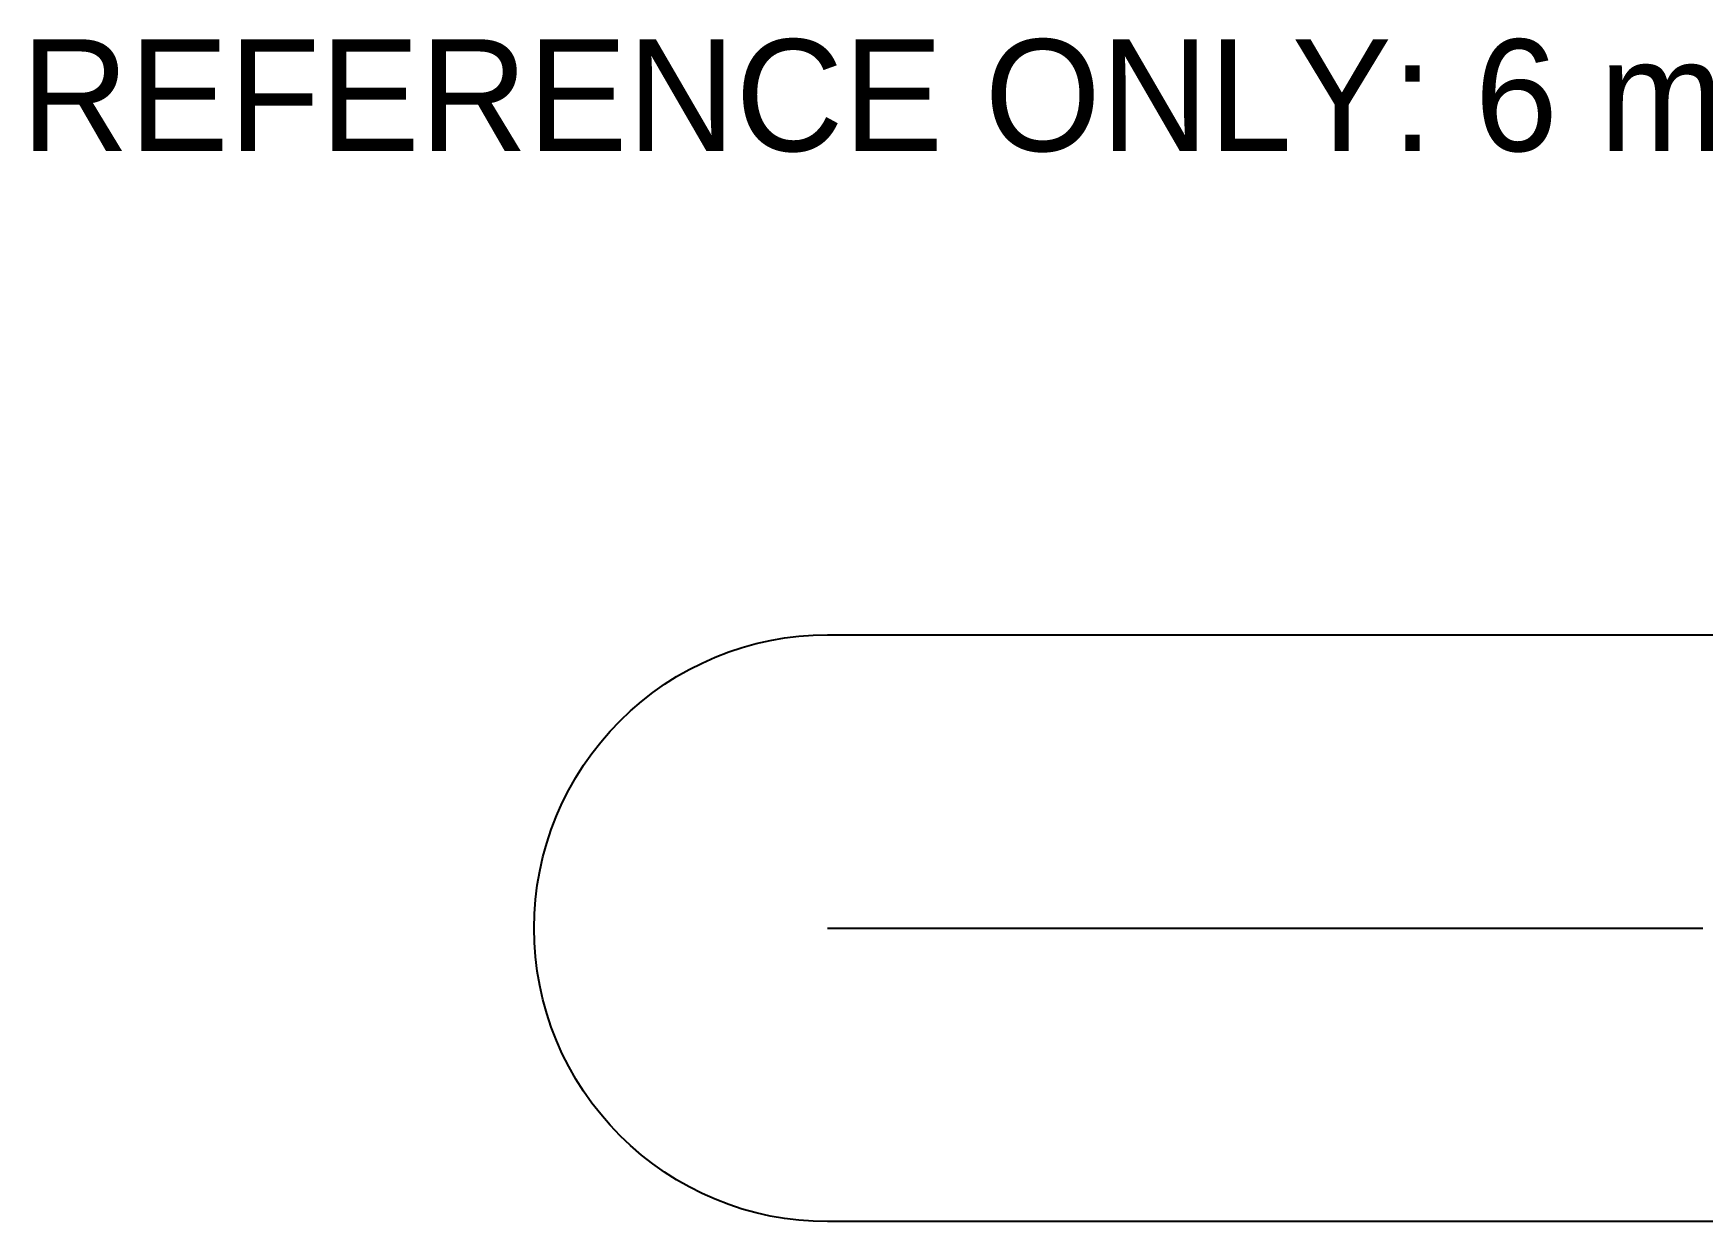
# Model space of a CAD drawing. Header units: millimetres. Extents: x 28.1 to 99.8, y 11.2 to 35.3.
# Drawn here: x 28.13 to 46.05, y 22.51 to 35.26 of the extents above; entities that cross this region are included whole.
import ezdxf

# ---------------------------------------------------------------- set-up
doc = ezdxf.new("R2010")
doc.units = ezdxf.units.MM

msp = doc.modelspace()

# ---------------------------------------------------------------- linework, layer by layer
at = {"layer": 'NOMINAL_SLOT_REFERENCE'}
msp.add_lwpolyline([(71.662, 22.507), (36.662, 22.507), (36.657, 22.507), (36.502, 22.511), (36.348, 22.522), (36.195, 22.541), (36.042, 22.567), (35.891, 22.601), (35.742, 22.642), (35.596, 22.691), (35.451, 22.747), (35.31, 22.809), (35.172, 22.879), (35.037, 22.955), (34.907, 23.038), (34.78, 23.127), (34.659, 23.222), (34.541, 23.323), (34.429, 23.429), (34.323, 23.541), (34.222, 23.659), (34.127, 23.78), (34.038, 23.907), (33.955, 24.037), (33.879, 24.172), (33.809, 24.31), (33.747, 24.451), (33.691, 24.596), (33.642, 24.742), (33.601, 24.891), (33.567, 25.042), (33.541, 25.195), (33.522, 25.348), (33.511, 25.502), (33.507, 25.657), (33.511, 25.811), (33.522, 25.966), (33.541, 26.119), (33.567, 26.271), (33.601, 26.422), (33.642, 26.571), (33.691, 26.718), (33.747, 26.862), (33.809, 27.004), (33.879, 27.142), (33.955, 27.276), (34.038, 27.407), (34.127, 27.533), (34.222, 27.655), (34.323, 27.772), (34.429, 27.884), (34.541, 27.991), (34.659, 28.092), (34.78, 28.187), (34.907, 28.276), (35.037, 28.359), (35.172, 28.435), (35.31, 28.504), (35.451, 28.567), (35.596, 28.623), (35.742, 28.671), (35.891, 28.712), (36.042, 28.746), (36.195, 28.773), (36.348, 28.792), (36.502, 28.803), (36.657, 28.807), (71.657, 28.807)], dxfattribs=at)
at = {"layer": 'PITCH_REFERENCE'}
msp.add_lwpolyline([(36.657, 25.657), (36.662, 25.657), (36.667, 25.657), (36.672, 25.657), (36.677, 25.657), (36.682, 25.657), (36.687, 25.657), (36.692, 25.657), (36.697, 25.657), (36.702, 25.657), (36.707, 25.657), (36.712, 25.657), (36.717, 25.657), (36.722, 25.657), (36.727, 25.657), (36.732, 25.657), (36.737, 25.657), (36.742, 25.657), (36.747, 25.657), (36.752, 25.657), (36.757, 25.657), (36.762, 25.657), (36.767, 25.657), (36.772, 25.657), (36.777, 25.657), (36.782, 25.657), (36.787, 25.657), (36.792, 25.657), (36.797, 25.657), (36.802, 25.657), (36.807, 25.657), (36.812, 25.657), (36.817, 25.657), (36.822, 25.657), (36.827, 25.657), (36.832, 25.657), (36.837, 25.657), (36.842, 25.657), (36.847, 25.657), (36.852, 25.657), (36.857, 25.657), (36.862, 25.657), (36.867, 25.657), (36.872, 25.657), (36.877, 25.657), (36.882, 25.657), (36.887, 25.657), (36.892, 25.657), (36.897, 25.657), (36.902, 25.657), (36.907, 25.657), (36.912, 25.657), (36.917, 25.657), (36.922, 25.657), (36.927, 25.657), (36.932, 25.657), (36.937, 25.657), (36.942, 25.657), (36.947, 25.657), (36.952, 25.657), (36.957, 25.657), (36.962, 25.657), (36.967, 25.657), (36.972, 25.657), (36.977, 25.657), (36.982, 25.657), (36.987, 25.657), (36.992, 25.657), (36.997, 25.657), (37.002, 25.657), (37.007, 25.657), (37.012, 25.657), (37.017, 25.657), (37.022, 25.657), (37.027, 25.657), (37.032, 25.657), (37.037, 25.657), (37.042, 25.657), (37.047, 25.657), (37.052, 25.657), (37.057, 25.657), (37.062, 25.657), (37.067, 25.657), (37.072, 25.657), (37.077, 25.657), (37.082, 25.657), (37.087, 25.657), (37.092, 25.657), (37.097, 25.657), (37.102, 25.657), (37.107, 25.657), (37.112, 25.657), (37.117, 25.657), (37.122, 25.657), (37.127, 25.657), (37.132, 25.657), (37.137, 25.657), (37.142, 25.657), (37.147, 25.657), (37.152, 25.657), (37.157, 25.657), (37.162, 25.657), (37.167, 25.657), (37.172, 25.657), (37.177, 25.657), (37.182, 25.657), (37.187, 25.657), (37.192, 25.657), (37.197, 25.657), (37.202, 25.657), (37.207, 25.657), (37.212, 25.657), (37.217, 25.657), (37.222, 25.657), (37.227, 25.657), (37.232, 25.657), (37.237, 25.657), (37.242, 25.657), (37.247, 25.657), (37.252, 25.657), (37.257, 25.657), (37.262, 25.657), (37.267, 25.657), (37.272, 25.657), (37.277, 25.657), (37.282, 25.657), (37.287, 25.657), (37.292, 25.657), (37.297, 25.657), (37.302, 25.657), (37.307, 25.657), (37.312, 25.657), (37.317, 25.657), (37.322, 25.657), (37.327, 25.657), (37.332, 25.657), (37.337, 25.657), (37.342, 25.657), (37.347, 25.657), (37.352, 25.657), (37.357, 25.657), (37.362, 25.657), (37.367, 25.657), (37.372, 25.657), (37.377, 25.657), (37.382, 25.657), (37.387, 25.657), (37.392, 25.657), (37.397, 25.657), (37.402, 25.657), (37.407, 25.657), (37.412, 25.657), (37.417, 25.657), (37.422, 25.657), (37.427, 25.657), (37.432, 25.657), (37.437, 25.657), (37.442, 25.657), (37.447, 25.657), (37.452, 25.657), (37.457, 25.657), (37.462, 25.657), (37.467, 25.657), (37.472, 25.657), (37.477, 25.657), (37.482, 25.657), (37.487, 25.657), (37.492, 25.657), (37.497, 25.657), (37.502, 25.657), (37.507, 25.657), (37.512, 25.657), (37.517, 25.657), (37.522, 25.657), (37.527, 25.657), (37.532, 25.657), (37.537, 25.657), (37.542, 25.657), (37.547, 25.657), (37.552, 25.657), (37.557, 25.657), (37.562, 25.657), (37.567, 25.657), (37.572, 25.657), (37.577, 25.657), (37.582, 25.657), (37.587, 25.657), (37.592, 25.657), (37.597, 25.657), (37.602, 25.657), (37.607, 25.657), (37.612, 25.657), (37.617, 25.657), (37.622, 25.657), (37.627, 25.657), (37.632, 25.657), (37.637, 25.657), (37.642, 25.657), (37.647, 25.657), (37.652, 25.657), (37.657, 25.657), (37.662, 25.657), (37.667, 25.657), (37.672, 25.657), (37.677, 25.657), (37.682, 25.657), (37.687, 25.657), (37.692, 25.657), (37.697, 25.657), (37.702, 25.657), (37.707, 25.657), (37.712, 25.657), (37.717, 25.657), (37.722, 25.657), (37.727, 25.657), (37.732, 25.657), (37.737, 25.657), (37.742, 25.657), (37.747, 25.657), (37.752, 25.657), (37.757, 25.657), (37.762, 25.657), (37.767, 25.657), (37.772, 25.657), (37.777, 25.657), (37.782, 25.657), (37.787, 25.657), (37.792, 25.657), (37.797, 25.657), (37.802, 25.657), (37.807, 25.657), (37.812, 25.657), (37.817, 25.657), (37.822, 25.657), (37.827, 25.657), (37.832, 25.657), (37.837, 25.657), (37.842, 25.657), (37.847, 25.657), (37.852, 25.657), (37.857, 25.657), (37.862, 25.657), (37.867, 25.657), (37.872, 25.657), (37.877, 25.657), (37.882, 25.657), (37.887, 25.657), (37.892, 25.657), (37.897, 25.657), (37.902, 25.657), (37.907, 25.657), (37.912, 25.657), (37.917, 25.657), (37.922, 25.657), (37.927, 25.657), (37.932, 25.657), (37.937, 25.657), (37.942, 25.657), (37.947, 25.657), (37.952, 25.657), (37.957, 25.657), (37.962, 25.657), (37.967, 25.657), (37.972, 25.657), (37.977, 25.657), (37.982, 25.657), (37.987, 25.657), (37.992, 25.657), (37.997, 25.657), (38.002, 25.657), (38.007, 25.657), (38.012, 25.657), (38.017, 25.657), (38.022, 25.657), (38.027, 25.657), (38.032, 25.657), (38.037, 25.657), (38.042, 25.657), (38.047, 25.657), (38.052, 25.657), (38.057, 25.657), (38.062, 25.657), (38.067, 25.657), (38.072, 25.657), (38.077, 25.657), (38.082, 25.657), (38.087, 25.657), (38.092, 25.657), (38.097, 25.657), (38.102, 25.657), (38.107, 25.657), (38.112, 25.657), (38.117, 25.657), (38.122, 25.657), (38.127, 25.657), (38.132, 25.657), (38.137, 25.657), (38.142, 25.657), (38.147, 25.657), (38.152, 25.657), (38.157, 25.657), (38.162, 25.657), (38.167, 25.657), (38.172, 25.657), (38.177, 25.657), (38.182, 25.657), (38.187, 25.657), (38.192, 25.657), (38.197, 25.657), (38.202, 25.657), (38.207, 25.657), (38.212, 25.657), (38.217, 25.657), (38.222, 25.657), (38.227, 25.657), (38.232, 25.657), (38.237, 25.657), (38.242, 25.657), (38.247, 25.657), (38.252, 25.657), (38.257, 25.657), (38.262, 25.657), (38.267, 25.657), (38.272, 25.657), (38.277, 25.657), (38.282, 25.657), (38.287, 25.657), (38.292, 25.657), (38.297, 25.657), (38.302, 25.657), (38.307, 25.657), (38.312, 25.657), (38.317, 25.657), (38.322, 25.657), (38.327, 25.657), (38.332, 25.657), (38.337, 25.657), (38.342, 25.657), (38.347, 25.657), (38.352, 25.657), (38.357, 25.657), (38.362, 25.657), (38.367, 25.657), (38.372, 25.657), (38.377, 25.657), (38.382, 25.657), (38.387, 25.657), (38.392, 25.657), (38.397, 25.657), (38.402, 25.657), (38.407, 25.657), (38.412, 25.657), (38.417, 25.657), (38.422, 25.657), (38.427, 25.657), (38.432, 25.657), (38.437, 25.657), (38.442, 25.657), (38.447, 25.657), (38.452, 25.657), (38.457, 25.657), (38.462, 25.657), (38.467, 25.657), (38.472, 25.657), (38.477, 25.657), (38.482, 25.657), (38.487, 25.657), (38.492, 25.657), (38.497, 25.657), (38.502, 25.657), (38.507, 25.657), (38.512, 25.657), (38.517, 25.657), (38.522, 25.657), (38.527, 25.657), (38.532, 25.657), (38.537, 25.657), (38.542, 25.657), (38.547, 25.657), (38.552, 25.657), (38.557, 25.657), (38.562, 25.657), (38.567, 25.657), (38.572, 25.657), (38.577, 25.657), (38.582, 25.657), (38.587, 25.657), (38.592, 25.657), (38.597, 25.657), (38.602, 25.657), (38.607, 25.657), (38.612, 25.657), (38.617, 25.657), (38.622, 25.657), (38.627, 25.657), (38.632, 25.657), (38.637, 25.657), (38.642, 25.657), (38.647, 25.657), (38.652, 25.657), (38.657, 25.657), (38.662, 25.657), (38.667, 25.657), (38.672, 25.657), (38.677, 25.657), (38.682, 25.657), (38.687, 25.657), (38.692, 25.657), (38.697, 25.657), (38.702, 25.657), (38.707, 25.657), (38.712, 25.657), (38.717, 25.657), (38.722, 25.657), (38.727, 25.657), (38.732, 25.657), (38.737, 25.657), (38.742, 25.657), (38.747, 25.657), (38.752, 25.657), (38.757, 25.657), (38.762, 25.657), (38.767, 25.657), (38.772, 25.657), (38.777, 25.657), (38.782, 25.657), (38.787, 25.657), (38.792, 25.657), (38.797, 25.657), (38.802, 25.657), (38.807, 25.657), (38.812, 25.657), (38.817, 25.657), (38.822, 25.657), (38.827, 25.657), (38.832, 25.657), (38.837, 25.657), (38.842, 25.657), (38.847, 25.657), (38.852, 25.657), (38.857, 25.657), (38.862, 25.657), (38.867, 25.657), (38.872, 25.657), (38.877, 25.657), (38.882, 25.657), (38.887, 25.657), (38.892, 25.657), (38.897, 25.657), (38.902, 25.657), (38.907, 25.657), (38.912, 25.657), (38.917, 25.657), (38.922, 25.657), (38.927, 25.657), (38.932, 25.657), (38.937, 25.657), (38.942, 25.657), (38.947, 25.657), (38.952, 25.657), (38.957, 25.657), (38.962, 25.657), (38.967, 25.657), (38.972, 25.657), (38.977, 25.657), (38.982, 25.657), (38.987, 25.657), (38.992, 25.657), (38.997, 25.657), (39.002, 25.657), (39.007, 25.657), (39.012, 25.657), (39.017, 25.657), (39.022, 25.657), (39.027, 25.657), (39.032, 25.657), (39.037, 25.657), (39.042, 25.657), (39.047, 25.657), (39.052, 25.657), (39.057, 25.657), (39.062, 25.657), (39.067, 25.657), (39.072, 25.657), (39.077, 25.657), (39.082, 25.657), (39.087, 25.657), (39.092, 25.657), (39.097, 25.657), (39.102, 25.657), (39.107, 25.657), (39.112, 25.657), (39.117, 25.657), (39.122, 25.657), (39.127, 25.657), (39.132, 25.657), (39.137, 25.657), (39.142, 25.657), (39.147, 25.657), (39.152, 25.657), (39.157, 25.657), (39.162, 25.657), (39.167, 25.657), (39.172, 25.657), (39.177, 25.657), (39.182, 25.657), (39.187, 25.657), (39.192, 25.657), (39.197, 25.657), (39.202, 25.657), (39.207, 25.657), (39.212, 25.657), (39.217, 25.657), (39.222, 25.657), (39.227, 25.657), (39.232, 25.657), (39.237, 25.657), (39.242, 25.657), (39.247, 25.657), (39.252, 25.657), (39.257, 25.657), (39.262, 25.657), (39.267, 25.657), (39.272, 25.657), (39.277, 25.657), (39.282, 25.657), (39.287, 25.657), (39.292, 25.657), (39.297, 25.657), (39.302, 25.657), (39.307, 25.657), (39.312, 25.657), (39.317, 25.657), (39.322, 25.657), (39.327, 25.657), (39.332, 25.657), (39.337, 25.657), (39.342, 25.657), (39.347, 25.657), (39.352, 25.657), (39.357, 25.657), (39.362, 25.657), (39.367, 25.657), (39.372, 25.657), (39.377, 25.657), (39.382, 25.657), (39.387, 25.657), (39.392, 25.657), (39.397, 25.657), (39.402, 25.657), (39.407, 25.657), (39.412, 25.657), (39.417, 25.657), (39.422, 25.657), (39.427, 25.657), (39.432, 25.657), (39.437, 25.657), (39.442, 25.657), (39.447, 25.657), (39.452, 25.657), (39.457, 25.657), (39.462, 25.657), (39.467, 25.657), (39.472, 25.657), (39.477, 25.657), (39.482, 25.657), (39.487, 25.657), (39.492, 25.657), (39.497, 25.657), (39.502, 25.657), (39.507, 25.657), (39.512, 25.657), (39.517, 25.657), (39.522, 25.657), (39.527, 25.657), (39.532, 25.657), (39.537, 25.657), (39.542, 25.657), (39.547, 25.657), (39.552, 25.657), (39.557, 25.657), (39.562, 25.657), (39.567, 25.657), (39.572, 25.657), (39.577, 25.657), (39.582, 25.657), (39.587, 25.657), (39.592, 25.657), (39.597, 25.657), (39.602, 25.657), (39.607, 25.657), (39.612, 25.657), (39.617, 25.657), (39.622, 25.657), (39.627, 25.657), (39.632, 25.657), (39.637, 25.657), (39.642, 25.657), (39.647, 25.657), (39.652, 25.657), (39.657, 25.657), (39.662, 25.657), (39.667, 25.657), (39.672, 25.657), (39.677, 25.657), (39.682, 25.657), (39.687, 25.657), (39.692, 25.657), (39.697, 25.657), (39.702, 25.657), (39.707, 25.657), (39.712, 25.657), (39.717, 25.657), (39.722, 25.657), (39.727, 25.657), (39.732, 25.657), (39.737, 25.657), (39.742, 25.657), (39.747, 25.657), (39.752, 25.657), (39.757, 25.657), (39.762, 25.657), (39.767, 25.657), (39.772, 25.657), (39.777, 25.657), (39.782, 25.657), (39.787, 25.657), (39.792, 25.657), (39.797, 25.657), (39.802, 25.657), (39.807, 25.657), (39.812, 25.657), (39.817, 25.657), (39.822, 25.657), (39.827, 25.657), (39.832, 25.657), (39.837, 25.657), (39.842, 25.657), (39.847, 25.657), (39.852, 25.657), (39.857, 25.657), (39.862, 25.657), (39.867, 25.657), (39.872, 25.657), (39.877, 25.657), (39.882, 25.657), (39.887, 25.657), (39.892, 25.657), (39.897, 25.657), (39.902, 25.657), (39.907, 25.657), (39.912, 25.657), (39.917, 25.657), (39.922, 25.657), (39.927, 25.657), (39.932, 25.657), (39.937, 25.657), (39.942, 25.657), (39.947, 25.657), (39.952, 25.657), (39.957, 25.657), (39.962, 25.657), (39.967, 25.657), (39.972, 25.657), (39.977, 25.657), (39.982, 25.657), (39.987, 25.657), (39.992, 25.657), (39.997, 25.657), (40.002, 25.657), (40.007, 25.657), (40.012, 25.657), (40.017, 25.657), (40.022, 25.657), (40.027, 25.657), (40.032, 25.657), (40.037, 25.657), (40.042, 25.657), (40.047, 25.657), (40.052, 25.657), (40.057, 25.657), (40.062, 25.657), (40.067, 25.657), (40.072, 25.657), (40.077, 25.657), (40.082, 25.657), (40.087, 25.657), (40.092, 25.657), (40.097, 25.657), (40.102, 25.657), (40.107, 25.657), (40.112, 25.657), (40.117, 25.657), (40.122, 25.657), (40.127, 25.657), (40.132, 25.657), (40.137, 25.657), (40.142, 25.657), (40.147, 25.657), (40.152, 25.657), (40.157, 25.657), (40.162, 25.657), (40.167, 25.657), (40.172, 25.657), (40.177, 25.657), (40.182, 25.657), (40.187, 25.657), (40.192, 25.657), (40.197, 25.657), (40.202, 25.657), (40.207, 25.657), (40.212, 25.657), (40.217, 25.657), (40.222, 25.657), (40.227, 25.657), (40.232, 25.657), (40.237, 25.657), (40.242, 25.657), (40.247, 25.657), (40.252, 25.657), (40.257, 25.657), (40.262, 25.657), (40.267, 25.657), (40.272, 25.657), (40.277, 25.657), (40.282, 25.657), (40.287, 25.657), (40.292, 25.657), (40.297, 25.657), (40.302, 25.657), (40.307, 25.657), (40.312, 25.657), (40.317, 25.657), (40.322, 25.657), (40.327, 25.657), (40.332, 25.657), (40.337, 25.657), (40.342, 25.657), (40.347, 25.657), (40.352, 25.657), (40.357, 25.657), (40.362, 25.657), (40.367, 25.657), (40.372, 25.657), (40.377, 25.657), (40.382, 25.657), (40.387, 25.657), (40.392, 25.657), (40.397, 25.657), (40.402, 25.657), (40.407, 25.657), (40.412, 25.657), (40.417, 25.657), (40.422, 25.657), (40.427, 25.657), (40.432, 25.657), (40.437, 25.657), (40.442, 25.657), (40.447, 25.657), (40.452, 25.657), (40.457, 25.657), (40.462, 25.657), (40.467, 25.657), (40.472, 25.657), (40.477, 25.657), (40.482, 25.657), (40.487, 25.657), (40.492, 25.657), (40.497, 25.657), (40.502, 25.657), (40.507, 25.657), (40.512, 25.657), (40.517, 25.657), (40.522, 25.657), (40.527, 25.657), (40.532, 25.657), (40.537, 25.657), (40.542, 25.657), (40.547, 25.657), (40.552, 25.657), (40.557, 25.657), (40.562, 25.657), (40.567, 25.657), (40.572, 25.657), (40.577, 25.657), (40.582, 25.657), (40.587, 25.657), (40.592, 25.657), (40.597, 25.657), (40.602, 25.657), (40.607, 25.657), (40.612, 25.657), (40.617, 25.657), (40.622, 25.657), (40.627, 25.657), (40.632, 25.657), (40.637, 25.657), (40.642, 25.657), (40.647, 25.657), (40.652, 25.657), (40.657, 25.657), (40.662, 25.657), (40.667, 25.657), (40.672, 25.657), (40.677, 25.657), (40.682, 25.657), (40.687, 25.657), (40.692, 25.657), (40.697, 25.657), (40.702, 25.657), (40.707, 25.657), (40.712, 25.657), (40.717, 25.657), (40.722, 25.657), (40.727, 25.657), (40.732, 25.657), (40.737, 25.657), (40.742, 25.657), (40.747, 25.657), (40.752, 25.657), (40.757, 25.657), (40.762, 25.657), (40.767, 25.657), (40.772, 25.657), (40.777, 25.657), (40.782, 25.657), (40.787, 25.657), (40.792, 25.657), (40.797, 25.657), (40.802, 25.657), (40.807, 25.657), (40.812, 25.657), (40.817, 25.657), (40.822, 25.657), (40.827, 25.657), (40.832, 25.657), (40.837, 25.657), (40.842, 25.657), (40.847, 25.657), (40.852, 25.657), (40.857, 25.657), (40.862, 25.657), (40.867, 25.657), (40.872, 25.657), (40.877, 25.657), (40.882, 25.657), (40.887, 25.657), (40.892, 25.657), (40.897, 25.657), (40.902, 25.657), (40.907, 25.657), (40.912, 25.657), (40.917, 25.657), (40.922, 25.657), (40.927, 25.657), (40.932, 25.657), (40.937, 25.657), (40.942, 25.657), (40.947, 25.657), (40.952, 25.657), (40.957, 25.657), (40.962, 25.657), (40.967, 25.657), (40.972, 25.657), (40.977, 25.657), (40.982, 25.657), (40.987, 25.657), (40.992, 25.657), (40.997, 25.657), (41.002, 25.657), (41.007, 25.657), (41.012, 25.657), (41.017, 25.657), (41.022, 25.657), (41.027, 25.657), (41.032, 25.657), (41.037, 25.657), (41.042, 25.657), (41.047, 25.657), (41.052, 25.657), (41.057, 25.657), (41.062, 25.657), (41.067, 25.657), (41.072, 25.657), (41.077, 25.657), (41.082, 25.657), (41.087, 25.657), (41.092, 25.657), (41.097, 25.657), (41.102, 25.657), (41.107, 25.657), (41.112, 25.657), (41.117, 25.657), (41.122, 25.657), (41.127, 25.657), (41.132, 25.657), (41.137, 25.657), (41.142, 25.657), (41.147, 25.657), (41.152, 25.657), (41.157, 25.657), (41.162, 25.657), (41.167, 25.657), (41.172, 25.657), (41.177, 25.657), (41.182, 25.657), (41.187, 25.657), (41.192, 25.657), (41.197, 25.657), (41.202, 25.657), (41.207, 25.657), (41.212, 25.657), (41.217, 25.657), (41.222, 25.657), (41.227, 25.657), (41.232, 25.657), (41.237, 25.657), (41.242, 25.657), (41.247, 25.657), (41.252, 25.657), (41.257, 25.657), (41.262, 25.657), (41.267, 25.657), (41.272, 25.657), (41.277, 25.657), (41.282, 25.657), (41.287, 25.657), (41.292, 25.657), (41.297, 25.657), (41.302, 25.657), (41.307, 25.657), (41.312, 25.657), (41.317, 25.657), (41.322, 25.657), (41.327, 25.657), (41.332, 25.657), (41.337, 25.657), (41.342, 25.657), (41.347, 25.657), (41.352, 25.657), (41.357, 25.657), (41.362, 25.657), (41.367, 25.657), (41.372, 25.657), (41.377, 25.657), (41.382, 25.657), (41.387, 25.657), (41.392, 25.657), (41.397, 25.657), (41.402, 25.657), (41.407, 25.657), (41.412, 25.657), (41.417, 25.657), (41.422, 25.657), (41.427, 25.657), (41.432, 25.657), (41.437, 25.657), (41.442, 25.657), (41.447, 25.657), (41.452, 25.657), (41.457, 25.657), (41.462, 25.657), (41.467, 25.657), (41.472, 25.657), (41.477, 25.657), (41.482, 25.657), (41.487, 25.657), (41.492, 25.657), (41.497, 25.657), (41.502, 25.657), (41.507, 25.657), (41.512, 25.657), (41.517, 25.657), (41.522, 25.657), (41.527, 25.657), (41.532, 25.657), (41.537, 25.657), (41.542, 25.657), (41.547, 25.657), (41.552, 25.657), (41.557, 25.657), (41.562, 25.657), (41.567, 25.657), (41.572, 25.657), (41.577, 25.657), (41.582, 25.657), (41.587, 25.657), (41.592, 25.657), (41.597, 25.657), (41.602, 25.657), (41.607, 25.657), (41.612, 25.657), (41.617, 25.657), (41.622, 25.657), (41.627, 25.657), (41.632, 25.657), (41.637, 25.657), (41.642, 25.657), (41.647, 25.657), (41.652, 25.657), (41.657, 25.657), (41.662, 25.657), (41.667, 25.657), (41.672, 25.657), (41.677, 25.657), (41.682, 25.657), (41.687, 25.657), (41.692, 25.657), (41.697, 25.657), (41.702, 25.657), (41.707, 25.657), (41.712, 25.657), (41.717, 25.657), (41.722, 25.657), (41.727, 25.657), (41.732, 25.657), (41.737, 25.657), (41.742, 25.657), (41.747, 25.657), (41.752, 25.657), (41.757, 25.657), (41.762, 25.657), (41.767, 25.657), (41.772, 25.657), (41.777, 25.657), (41.782, 25.657), (41.787, 25.657), (41.792, 25.657), (41.797, 25.657), (41.802, 25.657), (41.807, 25.657), (41.812, 25.657), (41.817, 25.657), (41.822, 25.657), (41.827, 25.657), (41.832, 25.657), (41.837, 25.657), (41.842, 25.657), (41.847, 25.657), (41.852, 25.657), (41.857, 25.657), (41.862, 25.657), (41.867, 25.657), (41.872, 25.657), (41.877, 25.657), (41.882, 25.657), (41.887, 25.657), (41.892, 25.657), (41.897, 25.657), (41.902, 25.657), (41.907, 25.657), (41.912, 25.657), (41.917, 25.657), (41.922, 25.657), (41.927, 25.657), (41.932, 25.657), (41.937, 25.657), (41.942, 25.657), (41.947, 25.657), (41.952, 25.657), (41.957, 25.657), (41.962, 25.657), (41.967, 25.657), (41.972, 25.657), (41.977, 25.657), (41.982, 25.657), (41.987, 25.657), (41.992, 25.657), (41.997, 25.657), (42.002, 25.657), (42.007, 25.657), (42.012, 25.657), (42.017, 25.657), (42.022, 25.657), (42.027, 25.657), (42.032, 25.657), (42.037, 25.657), (42.042, 25.657), (42.047, 25.657), (42.052, 25.657), (42.057, 25.657), (42.062, 25.657), (42.067, 25.657), (42.072, 25.657), (42.077, 25.657), (42.082, 25.657), (42.087, 25.657), (42.092, 25.657), (42.097, 25.657), (42.102, 25.657), (42.107, 25.657), (42.112, 25.657), (42.117, 25.657), (42.122, 25.657), (42.127, 25.657), (42.132, 25.657), (42.137, 25.657), (42.142, 25.657), (42.147, 25.657), (42.152, 25.657), (42.157, 25.657), (42.162, 25.657), (42.167, 25.657), (42.172, 25.657), (42.177, 25.657), (42.182, 25.657), (42.187, 25.657), (42.192, 25.657), (42.197, 25.657), (42.202, 25.657), (42.207, 25.657), (42.212, 25.657), (42.217, 25.657), (42.222, 25.657), (42.227, 25.657), (42.232, 25.657), (42.237, 25.657), (42.242, 25.657), (42.247, 25.657), (42.252, 25.657), (42.257, 25.657), (42.262, 25.657), (42.267, 25.657), (42.272, 25.657), (42.277, 25.657), (42.282, 25.657), (42.287, 25.657), (42.292, 25.657), (42.297, 25.657), (42.302, 25.657), (42.307, 25.657), (42.312, 25.657), (42.317, 25.657), (42.322, 25.657), (42.327, 25.657), (42.332, 25.657), (42.337, 25.657), (42.342, 25.657), (42.347, 25.657), (42.352, 25.657), (42.357, 25.657), (42.362, 25.657), (42.367, 25.657), (42.372, 25.657), (42.377, 25.657), (42.382, 25.657), (42.387, 25.657), (42.392, 25.657), (42.397, 25.657), (42.402, 25.657), (42.407, 25.657), (42.412, 25.657), (42.417, 25.657), (42.422, 25.657), (42.427, 25.657), (42.432, 25.657), (42.437, 25.657), (42.442, 25.657), (42.447, 25.657), (42.452, 25.657), (42.457, 25.657), (42.462, 25.657), (42.467, 25.657), (42.472, 25.657), (42.477, 25.657), (42.482, 25.657), (42.487, 25.657), (42.492, 25.657), (42.497, 25.657), (42.502, 25.657), (42.507, 25.657), (42.512, 25.657), (42.517, 25.657), (42.522, 25.657), (42.527, 25.657), (42.532, 25.657), (42.537, 25.657), (42.542, 25.657), (42.547, 25.657), (42.552, 25.657), (42.557, 25.657), (42.562, 25.657), (42.567, 25.657), (42.572, 25.657), (42.577, 25.657), (42.582, 25.657), (42.587, 25.657), (42.592, 25.657), (42.597, 25.657), (42.602, 25.657), (42.607, 25.657), (42.612, 25.657), (42.617, 25.657), (42.622, 25.657), (42.627, 25.657), (42.632, 25.657), (42.637, 25.657), (42.642, 25.657), (42.647, 25.657), (42.652, 25.657), (42.657, 25.657), (42.662, 25.657), (42.667, 25.657), (42.672, 25.657), (42.677, 25.657), (42.682, 25.657), (42.687, 25.657), (42.692, 25.657), (42.697, 25.657), (42.702, 25.657), (42.707, 25.657), (42.712, 25.657), (42.717, 25.657), (42.722, 25.657), (42.727, 25.657), (42.732, 25.657), (42.737, 25.657), (42.742, 25.657), (42.747, 25.657), (42.752, 25.657), (42.757, 25.657), (42.762, 25.657), (42.767, 25.657), (42.772, 25.657), (42.777, 25.657), (42.782, 25.657), (42.787, 25.657), (42.792, 25.657), (42.797, 25.657), (42.802, 25.657), (42.807, 25.657), (42.812, 25.657), (42.817, 25.657), (42.822, 25.657), (42.827, 25.657), (42.832, 25.657), (42.837, 25.657), (42.842, 25.657), (42.847, 25.657), (42.852, 25.657), (42.857, 25.657), (42.862, 25.657), (42.867, 25.657), (42.872, 25.657), (42.877, 25.657), (42.882, 25.657), (42.887, 25.657), (42.892, 25.657), (42.897, 25.657), (42.902, 25.657), (42.907, 25.657), (42.912, 25.657), (42.917, 25.657), (42.922, 25.657), (42.927, 25.657), (42.932, 25.657), (42.937, 25.657), (42.942, 25.657), (42.947, 25.657), (42.952, 25.657), (42.957, 25.657), (42.962, 25.657), (42.967, 25.657), (42.972, 25.657), (42.977, 25.657), (42.982, 25.657), (42.987, 25.657), (42.992, 25.657), (42.997, 25.657), (43.002, 25.657), (43.007, 25.657), (43.012, 25.657), (43.017, 25.657), (43.022, 25.657), (43.027, 25.657), (43.032, 25.657), (43.037, 25.657), (43.042, 25.657), (43.047, 25.657), (43.052, 25.657), (43.057, 25.657), (43.062, 25.657), (43.067, 25.657), (43.072, 25.657), (43.077, 25.657), (43.082, 25.657), (43.087, 25.657), (43.092, 25.657), (43.097, 25.657), (43.102, 25.657), (43.107, 25.657), (43.112, 25.657), (43.117, 25.657), (43.122, 25.657), (43.127, 25.657), (43.132, 25.657), (43.137, 25.657), (43.142, 25.657), (43.147, 25.657), (43.152, 25.657), (43.157, 25.657), (43.162, 25.657), (43.167, 25.657), (43.172, 25.657), (43.177, 25.657), (43.182, 25.657), (43.187, 25.657), (43.192, 25.657), (43.197, 25.657), (43.202, 25.657), (43.207, 25.657), (43.212, 25.657), (43.217, 25.657), (43.222, 25.657), (43.227, 25.657), (43.232, 25.657), (43.237, 25.657), (43.242, 25.657), (43.247, 25.657), (43.252, 25.657), (43.257, 25.657), (43.262, 25.657), (43.267, 25.657), (43.272, 25.657), (43.277, 25.657), (43.282, 25.657), (43.287, 25.657), (43.292, 25.657), (43.297, 25.657), (43.302, 25.657), (43.307, 25.657), (43.312, 25.657), (43.317, 25.657), (43.322, 25.657), (43.327, 25.657), (43.332, 25.657), (43.337, 25.657), (43.342, 25.657), (43.347, 25.657), (43.352, 25.657), (43.357, 25.657), (43.362, 25.657), (43.367, 25.657), (43.372, 25.657), (43.377, 25.657), (43.382, 25.657), (43.387, 25.657), (43.392, 25.657), (43.397, 25.657), (43.402, 25.657), (43.407, 25.657), (43.412, 25.657), (43.417, 25.657), (43.422, 25.657), (43.427, 25.657), (43.432, 25.657), (43.437, 25.657), (43.442, 25.657), (43.447, 25.657), (43.452, 25.657), (43.457, 25.657), (43.462, 25.657), (43.467, 25.657), (43.472, 25.657), (43.477, 25.657), (43.482, 25.657), (43.487, 25.657), (43.492, 25.657), (43.497, 25.657), (43.502, 25.657), (43.507, 25.657), (43.512, 25.657), (43.517, 25.657), (43.522, 25.657), (43.527, 25.657), (43.532, 25.657), (43.537, 25.657), (43.542, 25.657), (43.547, 25.657), (43.552, 25.657), (43.557, 25.657), (43.562, 25.657), (43.567, 25.657), (43.572, 25.657), (43.577, 25.657), (43.582, 25.657), (43.587, 25.657), (43.592, 25.657), (43.597, 25.657), (43.602, 25.657), (43.607, 25.657), (43.612, 25.657), (43.617, 25.657), (43.622, 25.657), (43.627, 25.657), (43.632, 25.657), (43.637, 25.657), (43.642, 25.657), (43.647, 25.657), (43.652, 25.657), (43.657, 25.657), (43.662, 25.657), (43.667, 25.657), (43.672, 25.657), (43.677, 25.657), (43.682, 25.657), (43.687, 25.657), (43.692, 25.657), (43.697, 25.657), (43.702, 25.657), (43.707, 25.657), (43.712, 25.657), (43.717, 25.657), (43.722, 25.657), (43.727, 25.657), (43.732, 25.657), (43.737, 25.657), (43.742, 25.657), (43.747, 25.657), (43.752, 25.657), (43.757, 25.657), (43.762, 25.657), (43.767, 25.657), (43.772, 25.657), (43.777, 25.657), (43.782, 25.657), (43.787, 25.657), (43.792, 25.657), (43.797, 25.657), (43.802, 25.657), (43.807, 25.657), (43.812, 25.657), (43.817, 25.657), (43.822, 25.657), (43.827, 25.657), (43.832, 25.657), (43.837, 25.657), (43.842, 25.657), (43.847, 25.657), (43.852, 25.657), (43.857, 25.657), (43.862, 25.657), (43.867, 25.657), (43.872, 25.657), (43.877, 25.657), (43.882, 25.657), (43.887, 25.657), (43.892, 25.657), (43.897, 25.657), (43.902, 25.657), (43.907, 25.657), (43.912, 25.657), (43.917, 25.657), (43.922, 25.657), (43.927, 25.657), (43.932, 25.657), (43.937, 25.657), (43.942, 25.657), (43.947, 25.657), (43.952, 25.657), (43.957, 25.657), (43.962, 25.657), (43.967, 25.657), (43.972, 25.657), (43.977, 25.657), (43.982, 25.657), (43.987, 25.657), (43.992, 25.657), (43.997, 25.657), (44.002, 25.657), (44.007, 25.657), (44.012, 25.657), (44.017, 25.657), (44.022, 25.657), (44.027, 25.657), (44.032, 25.657), (44.037, 25.657), (44.042, 25.657), (44.047, 25.657), (44.052, 25.657), (44.057, 25.657), (44.062, 25.657), (44.067, 25.657), (44.072, 25.657), (44.077, 25.657), (44.082, 25.657), (44.087, 25.657), (44.092, 25.657), (44.097, 25.657), (44.102, 25.657), (44.107, 25.657), (44.112, 25.657), (44.117, 25.657), (44.122, 25.657), (44.127, 25.657), (44.132, 25.657), (44.137, 25.657), (44.142, 25.657), (44.147, 25.657), (44.152, 25.657), (44.157, 25.657), (44.162, 25.657), (44.167, 25.657), (44.172, 25.657), (44.177, 25.657), (44.182, 25.657), (44.187, 25.657), (44.192, 25.657), (44.197, 25.657), (44.202, 25.657), (44.207, 25.657), (44.212, 25.657), (44.217, 25.657), (44.222, 25.657), (44.227, 25.657), (44.232, 25.657), (44.237, 25.657), (44.242, 25.657), (44.247, 25.657), (44.252, 25.657), (44.257, 25.657), (44.262, 25.657), (44.267, 25.657), (44.272, 25.657), (44.277, 25.657), (44.282, 25.657), (44.287, 25.657), (44.292, 25.657), (44.297, 25.657), (44.302, 25.657), (44.307, 25.657), (44.312, 25.657), (44.317, 25.657), (44.322, 25.657), (44.327, 25.657), (44.332, 25.657), (44.337, 25.657), (44.342, 25.657), (44.347, 25.657), (44.352, 25.657), (44.357, 25.657), (44.362, 25.657), (44.367, 25.657), (44.372, 25.657), (44.377, 25.657), (44.382, 25.657), (44.387, 25.657), (44.392, 25.657), (44.397, 25.657), (44.402, 25.657), (44.407, 25.657), (44.412, 25.657), (44.417, 25.657), (44.422, 25.657), (44.427, 25.657), (44.432, 25.657), (44.437, 25.657), (44.442, 25.657), (44.447, 25.657), (44.452, 25.657), (44.457, 25.657), (44.462, 25.657), (44.467, 25.657), (44.472, 25.657), (44.477, 25.657), (44.482, 25.657), (44.487, 25.657), (44.492, 25.657), (44.497, 25.657), (44.502, 25.657), (44.507, 25.657), (44.512, 25.657), (44.517, 25.657), (44.522, 25.657), (44.527, 25.657), (44.532, 25.657), (44.537, 25.657), (44.542, 25.657), (44.547, 25.657), (44.552, 25.657), (44.557, 25.657), (44.562, 25.657), (44.567, 25.657), (44.572, 25.657), (44.577, 25.657), (44.582, 25.657), (44.587, 25.657), (44.592, 25.657), (44.597, 25.657), (44.602, 25.657), (44.607, 25.657), (44.612, 25.657), (44.617, 25.657), (44.622, 25.657), (44.627, 25.657), (44.632, 25.657), (44.637, 25.657), (44.642, 25.657), (44.647, 25.657), (44.652, 25.657), (44.657, 25.657), (44.662, 25.657), (44.667, 25.657), (44.672, 25.657), (44.677, 25.657), (44.682, 25.657), (44.687, 25.657), (44.692, 25.657), (44.697, 25.657), (44.702, 25.657), (44.707, 25.657), (44.712, 25.657), (44.717, 25.657), (44.722, 25.657), (44.727, 25.657), (44.732, 25.657), (44.737, 25.657), (44.742, 25.657), (44.747, 25.657), (44.752, 25.657), (44.757, 25.657), (44.762, 25.657), (44.767, 25.657), (44.772, 25.657), (44.777, 25.657), (44.782, 25.657), (44.787, 25.657), (44.792, 25.657), (44.797, 25.657), (44.802, 25.657), (44.807, 25.657), (44.812, 25.657), (44.817, 25.657), (44.822, 25.657), (44.827, 25.657), (44.832, 25.657), (44.837, 25.657), (44.842, 25.657), (44.847, 25.657), (44.852, 25.657), (44.857, 25.657), (44.862, 25.657), (44.867, 25.657), (44.872, 25.657), (44.877, 25.657), (44.882, 25.657), (44.887, 25.657), (44.892, 25.657), (44.897, 25.657), (44.902, 25.657), (44.907, 25.657), (44.912, 25.657), (44.917, 25.657), (44.922, 25.657), (44.927, 25.657), (44.932, 25.657), (44.937, 25.657), (44.942, 25.657), (44.947, 25.657), (44.952, 25.657), (44.957, 25.657), (44.962, 25.657), (44.967, 25.657), (44.972, 25.657), (44.977, 25.657), (44.982, 25.657), (44.987, 25.657), (44.992, 25.657), (44.997, 25.657), (45.002, 25.657), (45.007, 25.657), (45.012, 25.657), (45.017, 25.657), (45.022, 25.657), (45.027, 25.657), (45.032, 25.657), (45.037, 25.657), (45.042, 25.657), (45.047, 25.657), (45.052, 25.657), (45.057, 25.657), (45.062, 25.657), (45.067, 25.657), (45.072, 25.657), (45.077, 25.657), (45.082, 25.657), (45.087, 25.657), (45.092, 25.657), (45.097, 25.657), (45.102, 25.657), (45.107, 25.657), (45.112, 25.657), (45.117, 25.657), (45.122, 25.657), (45.127, 25.657), (45.132, 25.657), (45.137, 25.657), (45.142, 25.657), (45.147, 25.657), (45.152, 25.657), (45.157, 25.657), (45.162, 25.657), (45.167, 25.657), (45.172, 25.657), (45.177, 25.657), (45.182, 25.657), (45.187, 25.657), (45.192, 25.657), (45.197, 25.657), (45.202, 25.657), (45.207, 25.657), (45.212, 25.657), (45.217, 25.657), (45.222, 25.657), (45.227, 25.657), (45.232, 25.657), (45.237, 25.657), (45.242, 25.657), (45.247, 25.657), (45.252, 25.657), (45.257, 25.657), (45.262, 25.657), (45.267, 25.657), (45.272, 25.657), (45.277, 25.657), (45.282, 25.657), (45.287, 25.657), (45.292, 25.657), (45.297, 25.657), (45.302, 25.657), (45.307, 25.657), (45.312, 25.657), (45.317, 25.657), (45.322, 25.657), (45.327, 25.657), (45.332, 25.657), (45.337, 25.657), (45.342, 25.657), (45.347, 25.657), (45.352, 25.657), (45.357, 25.657), (45.362, 25.657), (45.367, 25.657), (45.372, 25.657), (45.377, 25.657), (45.382, 25.657), (45.387, 25.657), (45.392, 25.657), (45.397, 25.657), (45.402, 25.657), (45.407, 25.657), (45.412, 25.657), (45.417, 25.657), (45.422, 25.657), (45.427, 25.657), (45.432, 25.657), (45.437, 25.657), (45.442, 25.657), (45.447, 25.657), (45.452, 25.657), (45.457, 25.657), (45.462, 25.657), (45.467, 25.657), (45.472, 25.657), (45.477, 25.657), (45.482, 25.657), (45.487, 25.657), (45.492, 25.657), (45.497, 25.657), (45.502, 25.657), (45.507, 25.657), (45.512, 25.657), (45.517, 25.657), (45.522, 25.657), (45.527, 25.657), (45.532, 25.657), (45.537, 25.657), (45.542, 25.657), (45.547, 25.657), (45.552, 25.657), (45.557, 25.657), (45.562, 25.657), (45.567, 25.657), (45.572, 25.657), (45.577, 25.657), (45.582, 25.657), (45.587, 25.657), (45.592, 25.657), (45.597, 25.657), (45.602, 25.657), (45.607, 25.657), (45.612, 25.657), (45.617, 25.657), (45.622, 25.657), (45.627, 25.657), (45.632, 25.657), (45.637, 25.657), (45.642, 25.657), (45.647, 25.657), (45.652, 25.657), (45.657, 25.657), (45.662, 25.657), (45.667, 25.657), (45.672, 25.657), (45.677, 25.657), (45.682, 25.657), (45.687, 25.657), (45.692, 25.657), (45.697, 25.657), (45.702, 25.657), (45.707, 25.657), (45.712, 25.657), (45.717, 25.657), (45.722, 25.657), (45.727, 25.657), (45.732, 25.657), (45.737, 25.657), (45.742, 25.657), (45.747, 25.657), (45.752, 25.657), (45.757, 25.657), (45.762, 25.657), (45.767, 25.657), (45.772, 25.657), (45.777, 25.657), (45.782, 25.657), (45.787, 25.657), (45.792, 25.657), (45.797, 25.657), (45.802, 25.657), (45.807, 25.657), (45.812, 25.657), (45.817, 25.657), (45.822, 25.657), (45.827, 25.657), (45.832, 25.657), (45.837, 25.657), (45.842, 25.657), (45.847, 25.657), (45.852, 25.657), (45.857, 25.657), (45.862, 25.657), (45.867, 25.657), (45.872, 25.657), (45.877, 25.657), (45.882, 25.657), (45.887, 25.657), (45.892, 25.657), (45.897, 25.657), (45.902, 25.657), (45.907, 25.657), (45.912, 25.657), (45.917, 25.657), (45.922, 25.657), (45.927, 25.657), (45.932, 25.657), (45.937, 25.657), (45.942, 25.657), (45.947, 25.657), (45.952, 25.657), (45.957, 25.657), (45.962, 25.657), (45.967, 25.657), (45.972, 25.657), (45.977, 25.657), (45.982, 25.657), (45.987, 25.657), (45.992, 25.657), (45.997, 25.657), (46.002, 25.657), (46.007, 25.657), (46.012, 25.657), (46.017, 25.657), (46.022, 25.657), (46.027, 25.657), (46.032, 25.657), (46.037, 25.657), (46.042, 25.657), (46.047, 25.657), (46.052, 25.657)], dxfattribs=at)

# ---------------------------------------------------------------- texts
msp.add_text('REFERENCE ONLY: 6 mm follower + 0.30 mm diametral clearance assumed; no selected bearing', height=1.2).set_placement((28, 34))

doc.saveas('drawing.dxf')
